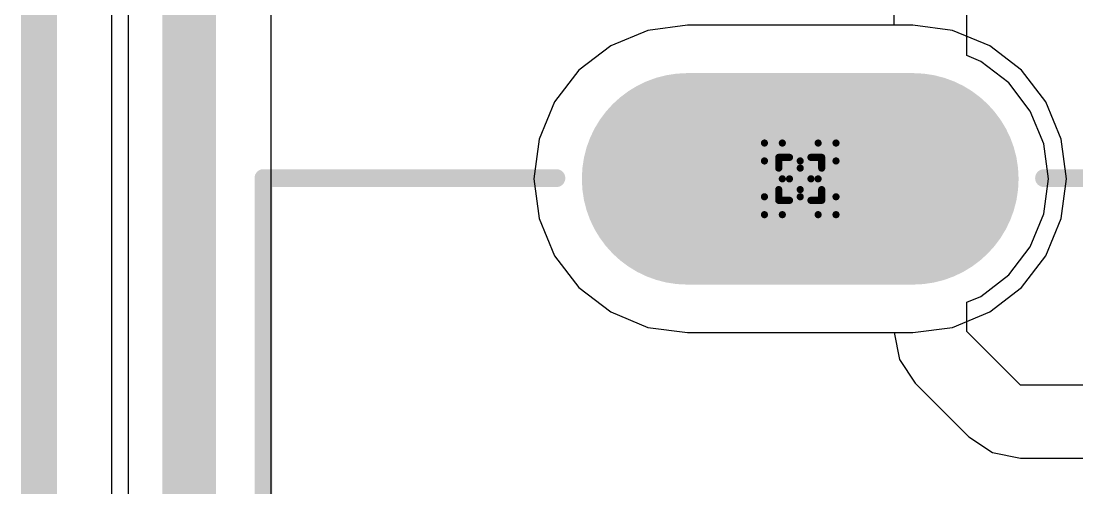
# Model space of a CAD drawing. Header units: inches. Extents: x 0 to 198, y 0 to 199.
# Drawn here: x -0.005 to 0.29, y 3.4821 to 3.6124 of the extents above; entities that cross this region are included whole.
import ezdxf

# ---------------------------------------------------------------- set-up
doc = ezdxf.new("R2010")
doc.units = ezdxf.units.IN
doc.header["$MEASUREMENT"] = 0
for name, color, linetype in [('Board Outline', 216, 'Continuous'), ('Bottom Layer', 5, 'Continuous'), ('Bottom Solder', 6, 'Continuous'), ('Drill Drawing', 1, 'Continuous'), ('Layer 1', 16, 'Continuous'), ('Layer 2', 76, 'Continuous'), ('Multi-Layer', 9, 'Continuous'), ('Pad Holes', 156, 'Continuous'), ('Top Layer', 1, 'Continuous'), ('Top Overlay', 2, 'Continuous'), ('Top Solder', 216, 'Continuous')]:
    doc.layers.add(name, color=color, linetype=linetype)

# ---------------------------------------------------------------- blocks, each defined once
blk = doc.blocks.new('SS_22F07_G010_64')
at = {"layer": 'Bottom Layer'}
h = blk.add_hatch(color=5, dxfattribs=at)
edge = h.paths.add_edge_path()
edge.add_arc((-0.3248, -0.0315), 0.02756, 180, 360)
edge.add_line((-0.29724, -0.0315), (-0.29724, 0.0315))
edge.add_arc((-0.3248, 0.0315), 0.02756, 0, 180)
edge.add_line((-0.35236, 0.0315), (-0.35236, -0.0315))
at = {"layer": 'Bottom Solder'}
h = blk.add_hatch(color=6, dxfattribs=at)
edge = h.paths.add_edge_path()
edge.add_arc((-0.3248, -0.0315), 0.02953, 180, 360)
edge.add_line((-0.29528, -0.0315), (-0.29528, 0.0315))
edge.add_arc((-0.3248, 0.0315), 0.02953, 0, 180)
edge.add_line((-0.35433, 0.0315), (-0.35433, -0.0315))
at = {"layer": 'Layer 1'}
h = blk.add_hatch(color=16, dxfattribs=at)
edge = h.paths.add_edge_path()
edge.add_arc((-0.3248, -0.0315), 0.02756, 180, 360)
edge.add_line((-0.29724, -0.0315), (-0.29724, 0.0315))
edge.add_arc((-0.3248, 0.0315), 0.02756, 0, 180)
edge.add_line((-0.35236, 0.0315), (-0.35236, -0.0315))
at = {"layer": 'Layer 2'}
h = blk.add_hatch(color=76, dxfattribs=at)
edge = h.paths.add_edge_path()
edge.add_arc((-0.3248, -0.0315), 0.02756, 180, 360)
edge.add_line((-0.29724, -0.0315), (-0.29724, 0.0315))
edge.add_arc((-0.3248, 0.0315), 0.02756, 0, 180)
edge.add_line((-0.35236, 0.0315), (-0.35236, -0.0315))
at = {"layer": 'Multi-Layer'}
h = blk.add_hatch(color=9, dxfattribs=at)
edge = h.paths.add_edge_path()
edge.add_arc((-0.3248, -0.0315), 0.02756, 180, 360)
edge.add_line((-0.29724, -0.0315), (-0.29724, 0.0315))
edge.add_arc((-0.3248, 0.0315), 0.02756, 0, 180)
edge.add_line((-0.35236, 0.0315), (-0.35236, -0.0315))
at = {"layer": 'Pad Holes'}
h = blk.add_hatch(color=7, dxfattribs=at)
edge = h.paths.add_edge_path()
edge.add_arc((-0.3248, -0.0315), 0.01378, 180, 360)
edge.add_line((-0.31102, -0.0315), (-0.31102, 0.03149))
edge.add_arc((-0.3248, 0.03149), 0.01378, 0, 180)
edge.add_line((-0.33858, 0.03149), (-0.33858, -0.0315))
at = {"layer": 'Top Layer'}
h = blk.add_hatch(color=1, dxfattribs=at)
edge = h.paths.add_edge_path()
edge.add_arc((-0.3248, -0.0315), 0.02756, 180, 360)
edge.add_line((-0.29724, -0.0315), (-0.29724, 0.0315))
edge.add_arc((-0.3248, 0.0315), 0.02756, 0, 180)
edge.add_line((-0.35236, 0.0315), (-0.35236, -0.0315))
at = {"layer": 'Top Solder'}
h = blk.add_hatch(color=216, dxfattribs=at)
edge = h.paths.add_edge_path()
edge.add_arc((-0.3248, -0.0315), 0.02953, 180, 360)
edge.add_line((-0.29528, -0.0315), (-0.29528, 0.0315))
edge.add_arc((-0.3248, 0.0315), 0.02953, 0, 180)
edge.add_line((-0.35433, 0.0315), (-0.35433, -0.0315))
at = {"layer": 'Top Overlay'}
for points in [[(-0.325, 0.06815, 0.005, 0.005, 0), (-0.325, 0.15, 0.005, 0.005, 0)], [(-0.325, -0.15, 0.005, 0.005, 0), (-0.325, -0.06815, 0.005, 0.005, 0)], [(0.325, -0.15, 0.005, 0.005, 0), (-0.325, -0.15, 0.005, 0.005, 0)]]:
    blk.add_lwpolyline(points, format="xyseb", dxfattribs=at)
for points in [[(-0.32625, 0.06815, 0.0025, 0.0025, 1), (-0.32375, 0.06815, 0.0025, 0.0025, 1)], [(-0.32625, -0.06815, 0.0025, 0.0025, 1), (-0.32375, -0.06815, 0.0025, 0.0025, 1)], [(-0.32625, -0.15, 0.0025, 0.0025, 1), (-0.32375, -0.15, 0.0025, 0.0025, 1)], [(-0.32625, -0.15, 0.0025, 0.0025, 1), (-0.32375, -0.15, 0.0025, 0.0025, 1)]]:
    blk.add_lwpolyline(points, format="xyseb", close=True, dxfattribs=at)

msp = doc.modelspace()

# ---------------------------------------------------------------- linework, layer by layer
at = {"layer": 'Board Outline'}
msp.add_lwpolyline([(0, 0, 0.01, 0.01, 0), (0, 4.72441, 0.01, 0.01, 0)], format="xyseb", dxfattribs=at)
at = {"layer": 'Bottom Layer'}
for p, q in [((0.23891, 3.66038), (0.23891, 3.61126)), ((0.2593, 3.60274), (0.2593, 3.66038)), ((0.06489, 3.27785), (0.06489, 3.63927)), ((0.17012, 3.6098), (0.15977, 3.60551)), ((0.18123, 3.61126), (0.17012, 3.6098)), ((0.23891, 3.61126), (0.18123, 3.61126)), ((0.15977, 3.60551), (0.15088, 3.59869)), ((0.26316, 3.60114), (0.2593, 3.60274)), ((0.27101, 3.59512), (0.26316, 3.60114)), ((0.15088, 3.59869), (0.14405, 3.5898)), ((0.27703, 3.58727), (0.27101, 3.59512)), ((0.14405, 3.5898), (0.13977, 3.57944)), ((0.28081, 3.57814), (0.27703, 3.58727)), ((0.13977, 3.57944), (0.1383, 3.56833)), ((0.2821, 3.56833), (0.28081, 3.57814)), ((0.1383, 3.56833), (0.13977, 3.55722)), ((0.28081, 3.55853), (0.2821, 3.56833)), ((0.27703, 3.54939), (0.28081, 3.55853)), ((0.13977, 3.55722), (0.14405, 3.54687)), ((0.14405, 3.54687), (0.15088, 3.53798)), ((0.27101, 3.54154), (0.27703, 3.54939)), ((0.26316, 3.53552), (0.27101, 3.54154)), ((0.15088, 3.53798), (0.15977, 3.53116)), ((0.2593, 3.53393), (0.26316, 3.53552)), ((0.2593, 3.5257), (0.2593, 3.53393)), ((0.15977, 3.53116), (0.17012, 3.52687)), ((0.17012, 3.52687), (0.18123, 3.52541)), ((0.18123, 3.52541), (0.23897, 3.52541)), ((0.23897, 3.52541), (0.24046, 3.51789)), ((0.27426, 3.51074), (0.2593, 3.5257)), ((0.24046, 3.51789), (0.24489, 3.51128)), ((0.24489, 3.51128), (0.24489, 3.51128)), ((0.24489, 3.51128), (0.25984, 3.49632)), ((0.4564, 3.51074), (0.27426, 3.51074)), ((0.25984, 3.49632), (0.25984, 3.49632)), ((0.25984, 3.49632), (0.26646, 3.4919)), ((0.26646, 3.4919), (0.27426, 3.49035)), ((0.27426, 3.49035), (0.4564, 3.49035))]:
    msp.add_line(p, q, dxfattribs=at)
msp.add_lwpolyline([(0.04195, 3.26835, 0.015, 0.015, 0), (0.04195, 4.06379, 0.015, 0.015, 0)], format="xyseb", dxfattribs=at)
at = {"layer": 'Drill Drawing'}
for points in [[(0.20273, 3.57333, 0.002, 0.002, 0), (0.20273, 3.57833, 0.002, 0.002, 0)], [(0.20273, 3.57833, 0.002, 0.002, 0), (0.20773, 3.57833, 0.002, 0.002, 0)], [(0.20773, 3.57833, 0.002, 0.002, 0), (0.21273, 3.57333, 0.002, 0.002, 0)], [(0.21273, 3.57333, 0.002, 0.002, 0), (0.21773, 3.57833, 0.002, 0.002, 0)], [(0.21773, 3.57833, 0.002, 0.002, 0), (0.22273, 3.57833, 0.002, 0.002, 0)], [(0.22273, 3.57333, 0.002, 0.002, 0), (0.22273, 3.57833, 0.002, 0.002, 0)], [(0.20273, 3.57333, 0.002, 0.002, 0), (0.20773, 3.56833, 0.002, 0.002, 0)], [(0.20673, 3.57133, 0.002, 0.002, 0), (0.20673, 3.57433, 0.002, 0.002, 0)], [(0.20673, 3.57433, 0.002, 0.002, 0), (0.20973, 3.57433, 0.002, 0.002, 0)], [(0.20973, 3.57433, 0.002, 0.002, 0), (0.21273, 3.57133, 0.002, 0.002, 0)], [(0.21273, 3.57133, 0.002, 0.002, 0), (0.21573, 3.57433, 0.002, 0.002, 0)], [(0.21573, 3.57433, 0.002, 0.002, 0), (0.21873, 3.57433, 0.002, 0.002, 0)], [(0.21773, 3.56833, 0.002, 0.002, 0), (0.22273, 3.57333, 0.002, 0.002, 0)], [(0.21873, 3.57133, 0.002, 0.002, 0), (0.21873, 3.57433, 0.002, 0.002, 0)], [(0.20673, 3.57133, 0.002, 0.002, 0), (0.20973, 3.56833, 0.002, 0.002, 0)], [(0.21573, 3.56833, 0.002, 0.002, 0), (0.21873, 3.57133, 0.002, 0.002, 0)], [(0.20273, 3.56333, 0.002, 0.002, 0), (0.20773, 3.56833, 0.002, 0.002, 0)], [(0.20673, 3.56533, 0.002, 0.002, 0), (0.20973, 3.56833, 0.002, 0.002, 0)], [(0.21573, 3.56833, 0.002, 0.002, 0), (0.21873, 3.56533, 0.002, 0.002, 0)], [(0.21773, 3.56833, 0.002, 0.002, 0), (0.22273, 3.56333, 0.002, 0.002, 0)], [(0.20273, 3.55833, 0.002, 0.002, 0), (0.20273, 3.56333, 0.002, 0.002, 0)], [(0.20673, 3.56233, 0.002, 0.002, 0), (0.20673, 3.56533, 0.002, 0.002, 0)], [(0.20773, 3.55833, 0.002, 0.002, 0), (0.21273, 3.56333, 0.002, 0.002, 0)], [(0.20973, 3.56233, 0.002, 0.002, 0), (0.21273, 3.56533, 0.002, 0.002, 0)], [(0.21273, 3.56533, 0.002, 0.002, 0), (0.21573, 3.56233, 0.002, 0.002, 0)], [(0.21273, 3.56333, 0.002, 0.002, 0), (0.21773, 3.55833, 0.002, 0.002, 0)], [(0.21873, 3.56233, 0.002, 0.002, 0), (0.21873, 3.56533, 0.002, 0.002, 0)], [(0.22273, 3.55833, 0.002, 0.002, 0), (0.22273, 3.56333, 0.002, 0.002, 0)], [(0.20673, 3.56233, 0.002, 0.002, 0), (0.20973, 3.56233, 0.002, 0.002, 0)], [(0.21573, 3.56233, 0.002, 0.002, 0), (0.21873, 3.56233, 0.002, 0.002, 0)], [(0.20273, 3.55833, 0.002, 0.002, 0), (0.20773, 3.55833, 0.002, 0.002, 0)], [(0.21773, 3.55833, 0.002, 0.002, 0), (0.22273, 3.55833, 0.002, 0.002, 0)]]:
    msp.add_lwpolyline(points, format="xyseb", dxfattribs=at)
for points in [[(0.20223, 3.57833, 0.001, 0.001, 1), (0.20323, 3.57833, 0.001, 0.001, 1)], [(0.20223, 3.57833, 0.001, 0.001, 1), (0.20323, 3.57833, 0.001, 0.001, 1)], [(0.20723, 3.57833, 0.001, 0.001, 1), (0.20823, 3.57833, 0.001, 0.001, 1)], [(0.20723, 3.57833, 0.001, 0.001, 1), (0.20823, 3.57833, 0.001, 0.001, 1)], [(0.21723, 3.57833, 0.001, 0.001, 1), (0.21823, 3.57833, 0.001, 0.001, 1)], [(0.21723, 3.57833, 0.001, 0.001, 1), (0.21823, 3.57833, 0.001, 0.001, 1)], [(0.22223, 3.57833, 0.001, 0.001, 1), (0.22323, 3.57833, 0.001, 0.001, 1)], [(0.22223, 3.57833, 0.001, 0.001, 1), (0.22323, 3.57833, 0.001, 0.001, 1)], [(0.20223, 3.57333, 0.001, 0.001, 1), (0.20323, 3.57333, 0.001, 0.001, 1)], [(0.20223, 3.57333, 0.001, 0.001, 1), (0.20323, 3.57333, 0.001, 0.001, 1)], [(0.20623, 3.57433, 0.001, 0.001, 1), (0.20723, 3.57433, 0.001, 0.001, 1)], [(0.20623, 3.57433, 0.001, 0.001, 1), (0.20723, 3.57433, 0.001, 0.001, 1)], [(0.20923, 3.57433, 0.001, 0.001, 1), (0.21023, 3.57433, 0.001, 0.001, 1)], [(0.20923, 3.57433, 0.001, 0.001, 1), (0.21023, 3.57433, 0.001, 0.001, 1)], [(0.21223, 3.57333, 0.001, 0.001, 1), (0.21323, 3.57333, 0.001, 0.001, 1)], [(0.21223, 3.57333, 0.001, 0.001, 1), (0.21323, 3.57333, 0.001, 0.001, 1)], [(0.21523, 3.57433, 0.001, 0.001, 1), (0.21623, 3.57433, 0.001, 0.001, 1)], [(0.21523, 3.57433, 0.001, 0.001, 1), (0.21623, 3.57433, 0.001, 0.001, 1)], [(0.21823, 3.57433, 0.001, 0.001, 1), (0.21923, 3.57433, 0.001, 0.001, 1)], [(0.21823, 3.57433, 0.001, 0.001, 1), (0.21923, 3.57433, 0.001, 0.001, 1)], [(0.22223, 3.57333, 0.001, 0.001, 1), (0.22323, 3.57333, 0.001, 0.001, 1)], [(0.22223, 3.57333, 0.001, 0.001, 1), (0.22323, 3.57333, 0.001, 0.001, 1)], [(0.20623, 3.57133, 0.001, 0.001, 1), (0.20723, 3.57133, 0.001, 0.001, 1)], [(0.20623, 3.57133, 0.001, 0.001, 1), (0.20723, 3.57133, 0.001, 0.001, 1)], [(0.21223, 3.57133, 0.001, 0.001, 1), (0.21323, 3.57133, 0.001, 0.001, 1)], [(0.21223, 3.57133, 0.001, 0.001, 1), (0.21323, 3.57133, 0.001, 0.001, 1)], [(0.21823, 3.57133, 0.001, 0.001, 1), (0.21923, 3.57133, 0.001, 0.001, 1)], [(0.21823, 3.57133, 0.001, 0.001, 1), (0.21923, 3.57133, 0.001, 0.001, 1)], [(0.20723, 3.56833, 0.001, 0.001, 1), (0.20823, 3.56833, 0.001, 0.001, 1)], [(0.20723, 3.56833, 0.001, 0.001, 1), (0.20823, 3.56833, 0.001, 0.001, 1)], [(0.20923, 3.56833, 0.001, 0.001, 1), (0.21023, 3.56833, 0.001, 0.001, 1)], [(0.20923, 3.56833, 0.001, 0.001, 1), (0.21023, 3.56833, 0.001, 0.001, 1)], [(0.21523, 3.56833, 0.001, 0.001, 1), (0.21623, 3.56833, 0.001, 0.001, 1)], [(0.21523, 3.56833, 0.001, 0.001, 1), (0.21623, 3.56833, 0.001, 0.001, 1)], [(0.21723, 3.56833, 0.001, 0.001, 1), (0.21823, 3.56833, 0.001, 0.001, 1)], [(0.21723, 3.56833, 0.001, 0.001, 1), (0.21823, 3.56833, 0.001, 0.001, 1)], [(0.20223, 3.56333, 0.001, 0.001, 1), (0.20323, 3.56333, 0.001, 0.001, 1)], [(0.20223, 3.56333, 0.001, 0.001, 1), (0.20323, 3.56333, 0.001, 0.001, 1)], [(0.20623, 3.56533, 0.001, 0.001, 1), (0.20723, 3.56533, 0.001, 0.001, 1)], [(0.20623, 3.56533, 0.001, 0.001, 1), (0.20723, 3.56533, 0.001, 0.001, 1)], [(0.21223, 3.56533, 0.001, 0.001, 1), (0.21323, 3.56533, 0.001, 0.001, 1)], [(0.21223, 3.56533, 0.001, 0.001, 1), (0.21323, 3.56533, 0.001, 0.001, 1)], [(0.21223, 3.56333, 0.001, 0.001, 1), (0.21323, 3.56333, 0.001, 0.001, 1)], [(0.21223, 3.56333, 0.001, 0.001, 1), (0.21323, 3.56333, 0.001, 0.001, 1)], [(0.21823, 3.56533, 0.001, 0.001, 1), (0.21923, 3.56533, 0.001, 0.001, 1)], [(0.21823, 3.56533, 0.001, 0.001, 1), (0.21923, 3.56533, 0.001, 0.001, 1)], [(0.22223, 3.56333, 0.001, 0.001, 1), (0.22323, 3.56333, 0.001, 0.001, 1)], [(0.22223, 3.56333, 0.001, 0.001, 1), (0.22323, 3.56333, 0.001, 0.001, 1)], [(0.20623, 3.56233, 0.001, 0.001, 1), (0.20723, 3.56233, 0.001, 0.001, 1)], [(0.20623, 3.56233, 0.001, 0.001, 1), (0.20723, 3.56233, 0.001, 0.001, 1)], [(0.20923, 3.56233, 0.001, 0.001, 1), (0.21023, 3.56233, 0.001, 0.001, 1)], [(0.20923, 3.56233, 0.001, 0.001, 1), (0.21023, 3.56233, 0.001, 0.001, 1)], [(0.21523, 3.56233, 0.001, 0.001, 1), (0.21623, 3.56233, 0.001, 0.001, 1)], [(0.21523, 3.56233, 0.001, 0.001, 1), (0.21623, 3.56233, 0.001, 0.001, 1)], [(0.21823, 3.56233, 0.001, 0.001, 1), (0.21923, 3.56233, 0.001, 0.001, 1)], [(0.21823, 3.56233, 0.001, 0.001, 1), (0.21923, 3.56233, 0.001, 0.001, 1)], [(0.20223, 3.55833, 0.001, 0.001, 1), (0.20323, 3.55833, 0.001, 0.001, 1)], [(0.20223, 3.55833, 0.001, 0.001, 1), (0.20323, 3.55833, 0.001, 0.001, 1)], [(0.20723, 3.55833, 0.001, 0.001, 1), (0.20823, 3.55833, 0.001, 0.001, 1)], [(0.20723, 3.55833, 0.001, 0.001, 1), (0.20823, 3.55833, 0.001, 0.001, 1)], [(0.21723, 3.55833, 0.001, 0.001, 1), (0.21823, 3.55833, 0.001, 0.001, 1)], [(0.21723, 3.55833, 0.001, 0.001, 1), (0.21823, 3.55833, 0.001, 0.001, 1)], [(0.22223, 3.55833, 0.001, 0.001, 1), (0.22323, 3.55833, 0.001, 0.001, 1)], [(0.22223, 3.55833, 0.001, 0.001, 1), (0.22323, 3.55833, 0.001, 0.001, 1)]]:
    msp.add_lwpolyline(points, format="xyseb", close=True, dxfattribs=at)
at = {"layer": 'Layer 1'}
for p, q in [((0.02039, 0.33691), (0.02039, 4.38558)), ((0.17012, 3.6098), (0.15977, 3.60551)), ((0.18123, 3.61126), (0.17012, 3.6098)), ((0.24422, 3.61126), (0.18123, 3.61126)), ((0.25533, 3.6098), (0.24422, 3.61126)), ((0.26568, 3.60551), (0.25533, 3.6098)), ((0.15977, 3.60551), (0.15088, 3.59869)), ((0.27458, 3.59869), (0.26568, 3.60551)), ((0.15088, 3.59869), (0.14405, 3.5898)), ((0.2814, 3.5898), (0.27458, 3.59869)), ((0.14405, 3.5898), (0.13977, 3.57944)), ((0.28569, 3.57944), (0.2814, 3.5898)), ((0.13977, 3.57944), (0.1383, 3.56833)), ((0.28715, 3.56833), (0.28569, 3.57944)), ((0.1383, 3.56833), (0.13977, 3.55722)), ((0.28569, 3.55722), (0.28715, 3.56833)), ((0.13977, 3.55722), (0.14405, 3.54687)), ((0.2814, 3.54687), (0.28569, 3.55722)), ((0.14405, 3.54687), (0.15088, 3.53798)), ((0.27458, 3.53798), (0.2814, 3.54687)), ((0.15088, 3.53798), (0.15977, 3.53116)), ((0.26568, 3.53116), (0.27458, 3.53798)), ((0.15977, 3.53116), (0.17012, 3.52687)), ((0.25533, 3.52687), (0.26568, 3.53116)), ((0.17012, 3.52687), (0.18123, 3.52541)), ((0.24422, 3.52541), (0.25533, 3.52687)), ((0.18123, 3.52541), (0.24422, 3.52541))]:
    msp.add_line(p, q, dxfattribs=at)
at = {"layer": 'Layer 2'}
for p, q in [((0.025, 2.41721), (0.025, 3.66565)), ((0.17012, 3.6098), (0.15977, 3.60551)), ((0.18123, 3.61126), (0.17012, 3.6098)), ((0.24422, 3.61126), (0.18123, 3.61126)), ((0.25533, 3.6098), (0.24422, 3.61126)), ((0.26568, 3.60551), (0.25533, 3.6098)), ((0.15977, 3.60551), (0.15088, 3.59869)), ((0.27458, 3.59869), (0.26568, 3.60551)), ((0.15088, 3.59869), (0.14405, 3.5898)), ((0.2814, 3.5898), (0.27458, 3.59869)), ((0.14405, 3.5898), (0.13977, 3.57944)), ((0.28569, 3.57944), (0.2814, 3.5898)), ((0.13977, 3.57944), (0.1383, 3.56833)), ((0.28715, 3.56833), (0.28569, 3.57944)), ((0.1383, 3.56833), (0.13977, 3.55722)), ((0.28569, 3.55722), (0.28715, 3.56833)), ((0.13977, 3.55722), (0.14405, 3.54687)), ((0.2814, 3.54687), (0.28569, 3.55722)), ((0.14405, 3.54687), (0.15088, 3.53798)), ((0.27458, 3.53798), (0.2814, 3.54687)), ((0.15088, 3.53798), (0.15977, 3.53116)), ((0.26568, 3.53116), (0.27458, 3.53798)), ((0.15977, 3.53116), (0.17012, 3.52687)), ((0.25533, 3.52687), (0.26568, 3.53116)), ((0.17012, 3.52687), (0.18123, 3.52541)), ((0.24422, 3.52541), (0.25533, 3.52687)), ((0.18123, 3.52541), (0.24422, 3.52541))]:
    msp.add_line(p, q, dxfattribs=at)
at = {"layer": 'Top Layer'}
for p, q in [((0.02039, 0.33691), (0.02039, 4.38558)), ((0.17012, 3.6098), (0.15977, 3.60551)), ((0.18123, 3.61126), (0.17012, 3.6098)), ((0.24422, 3.61126), (0.18123, 3.61126)), ((0.25533, 3.6098), (0.24422, 3.61126)), ((0.26568, 3.60551), (0.25533, 3.6098)), ((0.15977, 3.60551), (0.15088, 3.59869)), ((0.27458, 3.59869), (0.26568, 3.60551)), ((0.15088, 3.59869), (0.14405, 3.5898)), ((0.2814, 3.5898), (0.27458, 3.59869)), ((0.14405, 3.5898), (0.13977, 3.57944)), ((0.28569, 3.57944), (0.2814, 3.5898)), ((0.13977, 3.57944), (0.1383, 3.56833)), ((0.28715, 3.56833), (0.28569, 3.57944)), ((0.1383, 3.56833), (0.13977, 3.55722)), ((0.28569, 3.55722), (0.28715, 3.56833)), ((0.13977, 3.55722), (0.14405, 3.54687)), ((0.2814, 3.54687), (0.28569, 3.55722)), ((0.14405, 3.54687), (0.15088, 3.53798)), ((0.27458, 3.53798), (0.2814, 3.54687)), ((0.15088, 3.53798), (0.15977, 3.53116)), ((0.26568, 3.53116), (0.27458, 3.53798)), ((0.15977, 3.53116), (0.17012, 3.52687)), ((0.25533, 3.52687), (0.26568, 3.53116)), ((0.17012, 3.52687), (0.18123, 3.52541)), ((0.24422, 3.52541), (0.25533, 3.52687)), ((0.18123, 3.52541), (0.24422, 3.52541))]:
    msp.add_line(p, q, dxfattribs=at)

# ---------------------------------------------------------------- block references
at = {"rotation": 270}
msp.add_blockref('SS_22F07_G010_64', (0.21273, 3.24353), dxfattribs=at)

doc.saveas('drawing.dxf')
